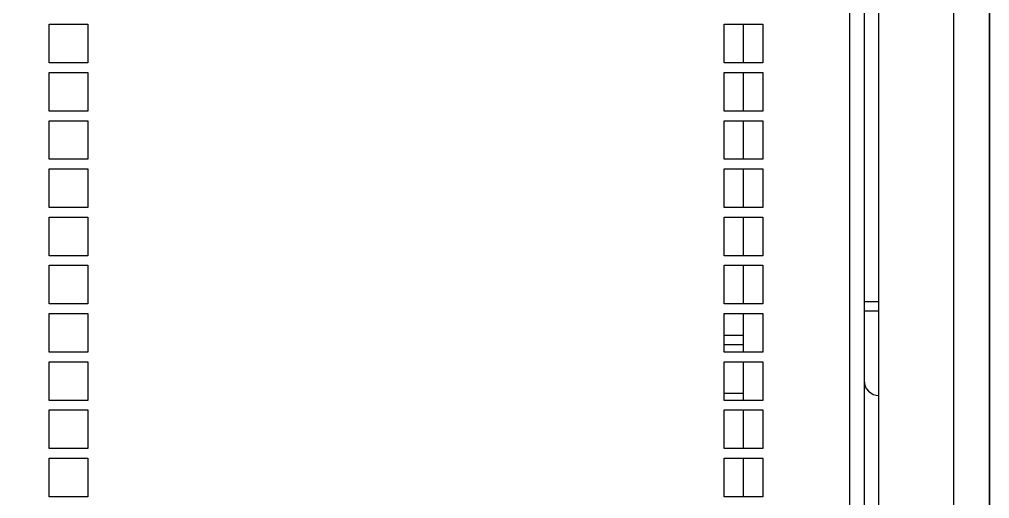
# Model space of a CAD drawing. Header units: millimetres. Extents: x -18178 to 96133, y -22425 to 61598.
# Drawn here: x 42266.3 to 42467.6, y 3585.4 to 3684.8 of the extents above; entities that cross this region are included whole.
import ezdxf

# ---------------------------------------------------------------- set-up
doc = ezdxf.new("R2010")
doc.units = ezdxf.units.MM
for name, color, linetype in [('10H46893P54', 7, 'Continuous'), ('CH1775FE', 7, 'Continuous'), ('EAE-BB-A-OUT-002-KXA 2000A', 131, 'Continuous'), ('EAE-UPS PANEL-VERTV.', 7, 'Continuous'), ('MA1146FE', 7, 'Continuous'), ('RG0383CU', 7, 'Continuous'), ('RG0999FE', 7, 'Continuous'), ('RG1110FE', 7, 'Continuous')]:
    doc.layers.add(name, color=color, linetype=linetype)
doc.layers.add('E-ELEC-EQPM', color=7, linetype='Continuous', lineweight=35)

# ---------------------------------------------------------------- blocks, each defined once
blk = doc.blocks.new('A$Ccc32f15b')
at = {"layer": '10H46893P54', "color": 7, "linetype": 'Continuous'}
blk.add_line((88.445, 42.625), (88.445, 42.825), dxfattribs=at)
at = {"layer": 'CH1775FE', "color": 7, "linetype": 'Continuous'}
for p, q in [((2.32, 44.075), (91.07, 44.075)), ((85.02, 42.825), (84.62, 42.825)), ((85.52, 42.825), (85.12, 42.825)), ((86.02, 42.825), (85.62, 42.825)), ((86.52, 42.825), (86.12, 42.825)), ((87.02, 42.825), (86.62, 42.825)), ((87.52, 42.825), (87.12, 42.825)), ((88.02, 42.825), (87.62, 42.825)), ((88.52, 42.825), (88.12, 42.825)), ((89.02, 42.825), (88.62, 42.825)), ((89.52, 42.825), (89.12, 42.825))]:
    blk.add_line(p, q, dxfattribs=at)
at = {"layer": 'MA1146FE', "color": 7, "linetype": 'Continuous'}
for p, q in [((87.495, 44.225), (87.595, 44.225)), ((87.495, 44.075), (87.495, 44.225)), ((87.595, 44.225), (88.315, 44.225)), ((87.595, 44.225), (87.595, 44.075))]:
    blk.add_line(p, q, dxfattribs=at)
for radius, end in [(0.155, 0), (0.005, 330)]:
    blk.add_arc((88.315, 44.23), radius, 270, end, dxfattribs=at)
at = {"layer": 'RG0383CU', "color": 7, "linetype": 'Continuous'}
for p, q in [((87.845, 42.625), (87.845, 42.825)), ((87.945, 42.825), (87.945, 42.625))]:
    blk.add_line(p, q, dxfattribs=at)
at = {"layer": 'RG0999FE', "color": 7, "linetype": 'Continuous'}
for p, q in [((47.425, 45.003), (94.715, 45.003)), ((94.29, 44.228), (47.85, 44.228))]:
    blk.add_line(p, q, dxfattribs=at)
at = {"layer": 'RG1110FE', "color": 7, "linetype": 'Continuous'}
for p, q in [((37.57, 43.925), (92.07, 43.925)), ((84.62, 43.025), (85.02, 43.025)), ((84.62, 42.625), (84.62, 43.025)), ((85.02, 43.025), (85.02, 42.625)), ((85.12, 43.025), (85.52, 43.025)), ((85.12, 42.625), (85.12, 43.025)), ((85.52, 43.025), (85.52, 42.625)), ((85.62, 43.025), (86.02, 43.025)), ((85.62, 42.625), (85.62, 43.025)), ((86.02, 43.025), (86.02, 42.625)), ((86.12, 43.025), (86.52, 43.025)), ((86.12, 42.625), (86.12, 43.025)), ((86.52, 43.025), (86.52, 42.625)), ((86.62, 43.025), (87.02, 43.025)), ((86.62, 42.625), (86.62, 43.025)), ((87.02, 43.025), (87.02, 42.625)), ((87.12, 43.025), (87.52, 43.025)), ((87.12, 42.625), (87.12, 43.025)), ((87.52, 43.025), (87.52, 42.625)), ((87.62, 43.025), (88.02, 43.025)), ((87.62, 42.625), (87.62, 43.025)), ((88.02, 43.025), (88.02, 42.625)), ((88.12, 43.025), (88.52, 43.025)), ((88.12, 42.625), (88.12, 43.025)), ((88.52, 43.025), (88.52, 42.625)), ((88.62, 43.025), (89.02, 43.025)), ((88.62, 42.625), (88.62, 43.025)), ((89.02, 43.025), (89.02, 42.625)), ((89.12, 43.025), (89.52, 43.025)), ((89.12, 42.625), (89.12, 43.025)), ((89.52, 43.025), (89.52, 42.625)), ((85.02, 42.625), (84.62, 42.625)), ((85.52, 42.625), (85.12, 42.625)), ((86.02, 42.625), (85.62, 42.625)), ((86.52, 42.625), (86.12, 42.625)), ((87.02, 42.625), (86.62, 42.625)), ((87.52, 42.625), (87.12, 42.625)), ((88.02, 42.625), (87.62, 42.625)), ((88.52, 42.625), (88.12, 42.625)), ((89.02, 42.625), (88.62, 42.625)), ((89.52, 42.625), (89.12, 42.625)), ((84.62, 36.025), (85.02, 36.025)), ((84.62, 35.625), (84.62, 36.025)), ((85.02, 36.025), (85.02, 35.625)), ((85.12, 36.025), (85.52, 36.025)), ((85.12, 35.625), (85.12, 36.025)), ((85.52, 36.025), (85.52, 35.625)), ((85.62, 36.025), (86.02, 36.025)), ((85.62, 35.625), (85.62, 36.025)), ((86.02, 36.025), (86.02, 35.625)), ((86.12, 36.025), (86.52, 36.025)), ((86.12, 35.625), (86.12, 36.025)), ((86.52, 36.025), (86.52, 35.625)), ((86.62, 36.025), (87.02, 36.025)), ((86.62, 35.625), (86.62, 36.025)), ((87.02, 36.025), (87.02, 35.625)), ((87.12, 36.025), (87.52, 36.025)), ((87.12, 35.625), (87.12, 36.025)), ((87.52, 36.025), (87.52, 35.625)), ((87.62, 36.025), (88.02, 36.025)), ((87.62, 35.625), (87.62, 36.025)), ((88.02, 36.025), (88.02, 35.625)), ((88.12, 36.025), (88.52, 36.025)), ((88.12, 35.625), (88.12, 36.025)), ((88.52, 36.025), (88.52, 35.625)), ((88.62, 36.025), (89.02, 36.025)), ((88.62, 35.625), (88.62, 36.025)), ((89.02, 36.025), (89.02, 35.625)), ((89.12, 36.025), (89.52, 36.025)), ((89.12, 35.625), (89.12, 36.025)), ((89.52, 36.025), (89.52, 35.625)), ((85.02, 35.625), (84.62, 35.625)), ((85.52, 35.625), (85.12, 35.625)), ((86.02, 35.625), (85.62, 35.625)), ((86.52, 35.625), (86.12, 35.625)), ((87.02, 35.625), (86.62, 35.625)), ((87.52, 35.625), (87.12, 35.625)), ((88.02, 35.625), (87.62, 35.625)), ((88.52, 35.625), (88.12, 35.625)), ((89.02, 35.625), (88.62, 35.625)), ((89.52, 35.625), (89.12, 35.625))]:
    blk.add_line(p, q, dxfattribs=at)
blk = doc.blocks.new('ups-panel')
at = {"layer": 'EAE-UPS PANEL-VERTV.', "xscale": 20, "yscale": 20, "zscale": 20}
blk.add_blockref('A$Ccc32f15b', (5.1, -450.03, 1985.5), dxfattribs=at)

msp = doc.modelspace()

# ---------------------------------------------------------------- linework, layer by layer
at = {"layer": 'E-ELEC-EQPM'}
msp.add_lwpolyline([(41552.5646, 5407.17605), (42467.5646, 5407.17605), (42467.5646, 2753.17605), (41552.5646, 2753.17605)], close=True, dxfattribs=at)

# ---------------------------------------------------------------- block references
at = {"layer": 'EAE-BB-A-OUT-002-KXA 2000A', "rotation": 270}
msp.add_blockref('ups-panel', (42010.0646, 5381.30884), dxfattribs=at)

doc.saveas('drawing.dxf')
